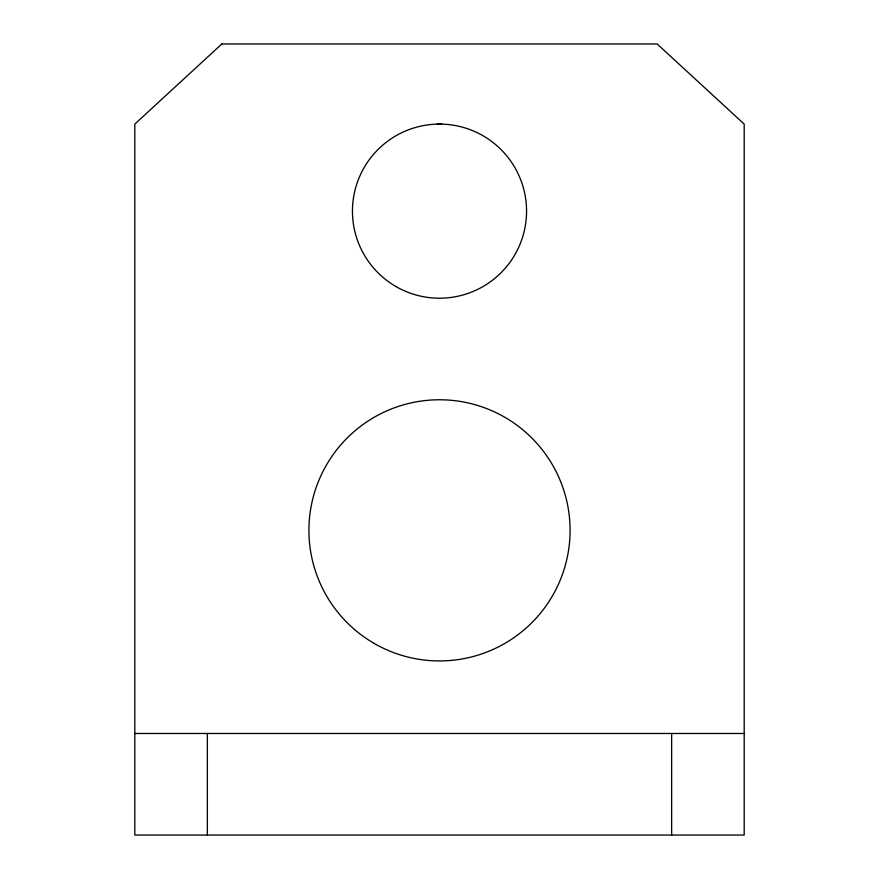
<?xml version="1.0" encoding="UTF-8"?>
<svg xmlns="http://www.w3.org/2000/svg" width="879" height="879" viewBox="0 0 879 879"><rect width="100%" height="100%" fill="white"/><g stroke="black" fill="none" stroke-linecap="round" stroke-linejoin="round"><path stroke-width="1.32" d="M437.248 123.752L441.752 123.752M134.806 733.482L744.194 733.482M671.644 733.482L671.644 835.05M207.356 733.482L207.356 835.05M221.86 43.95L134.806 124.093L134.806 835.05L744.194 835.05L744.194 124.093L657.14 43.95L221.86 43.95M374.212 643.439A130.586 130.586 0 0 0 570.086 530.356A130.586 130.586 0 0 0 374.212 417.261A130.586 130.586 0 0 0 374.212 643.439M395.968 286.543A87.054 87.054 0 0 0 526.554 211.147A87.054 87.054 0 0 0 395.968 135.762A87.054 87.054 0 0 0 395.968 286.543"/></g></svg>
